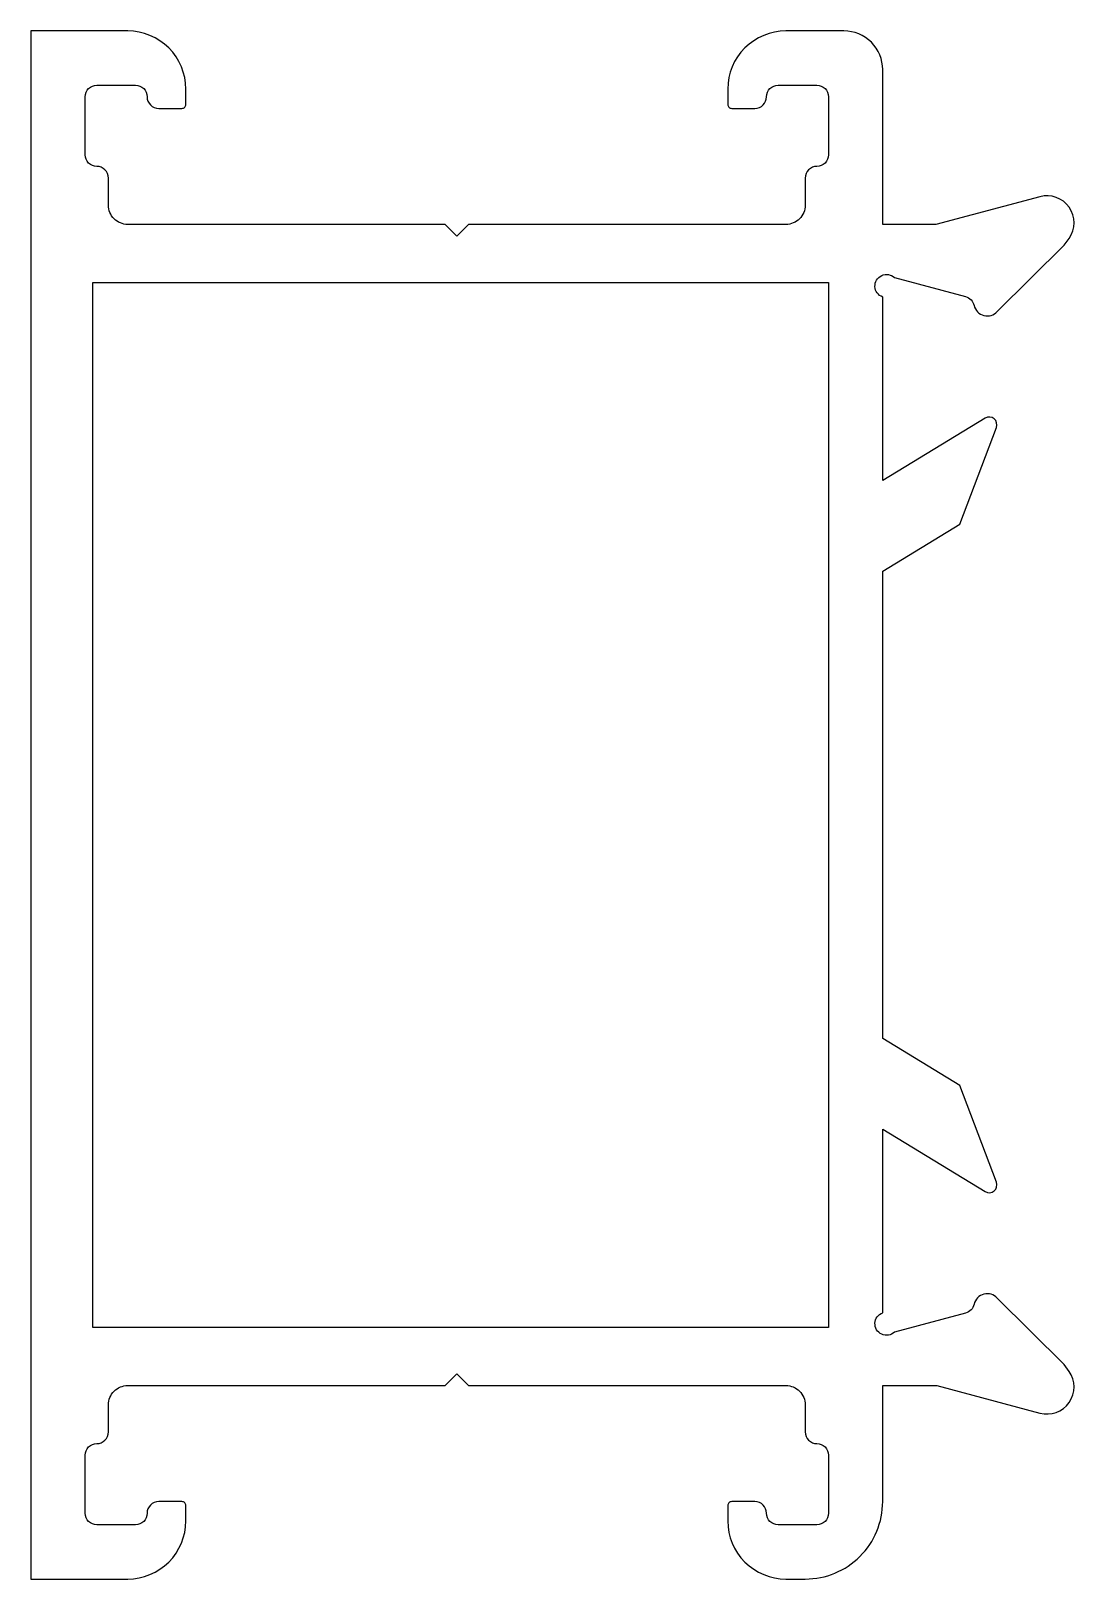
# Model space of a CAD drawing. Extents: x 894.3 to 921.2, y -22.7 to 17.3.
import ezdxf

# ---------------------------------------------------------------- set-up
doc = ezdxf.new("R2010")
doc.units = 0
doc.header["$LTSCALE"] = 15
doc.layers.get('0').update_dxf_attribs({"linetype": 'CONTINUOUS'})

msp = doc.modelspace()

# ---------------------------------------------------------------- linework, layer by layer
at = {"ltscale": 5}
msp.add_lwpolyline([(914.579, -19.203, -0.414214), (914.879, -19.503), (914.879, -21.003, -0.414214), (914.579, -21.303), (913.579, -21.303, -0.414214), (913.279, -21.003, 0.414214), (912.979, -20.703), (912.379, -20.703, 0.414214), (912.279, -20.803), (912.279, -21.203, 0.414214), (913.779, -22.703), (914.279, -22.703, 0.414214), (916.279, -20.703), (916.279, -17.703), (917.681, -17.703), (920.341, -18.415, 0.700084), (921.095, -17.337), (920.969, -17.158), (919.24, -15.446, 0.607471), (918.64, -15.605, -0.283637), (918.421, -15.832), (916.584, -16.324, -1.229391), (916.279, -15.822), (916.279, -11.078), (918.926, -12.693, 0.713664), (919.217, -12.452), (918.275, -9.953), (916.279, -8.734), (916.279, 3.335), (918.275, 4.553), (919.217, 7.052, 0.713664), (918.926, 7.293), (916.279, 5.678), (916.279, 10.422, -1.229391), (916.584, 10.924), (918.421, 10.432, -0.283637), (918.64, 10.205, 0.607471), (919.24, 10.047), (920.969, 11.758), (921.095, 11.938, 0.700084), (920.341, 13.015), (917.655, 12.297), (916.279, 12.297), (916.279, 16.297, 0.414214), (915.279, 17.297), (913.779, 17.297, 0.414214), (912.279, 15.797), (912.279, 15.397, 0.414214), (912.379, 15.297), (912.979, 15.297, 0.414214), (913.279, 15.597, -0.414214), (913.579, 15.897), (914.579, 15.897, -0.414214), (914.879, 15.597), (914.879, 14.097, -0.414214), (914.579, 13.797, 0.414214), (914.279, 13.497), (914.279, 12.797, -0.414214), (913.779, 12.297), (905.579, 12.297), (905.279, 11.997), (904.979, 12.297), (896.779, 12.297, -0.414214), (896.279, 12.797), (896.279, 13.497, 0.414214), (895.979, 13.797, -0.414214), (895.679, 14.097), (895.679, 15.597, -0.414214), (895.979, 15.897), (896.979, 15.897, -0.414214), (897.279, 15.597, 0.414214), (897.579, 15.297), (898.179, 15.297, 0.414214), (898.279, 15.397), (898.279, 15.797, 0.414214), (896.779, 17.297), (894.279, 17.297), (894.279, -22.703), (896.779, -22.703, 0.414214), (898.279, -21.203), (898.279, -20.803, 0.414214), (898.179, -20.703), (897.579, -20.703, 0.414214), (897.279, -21.003, -0.414214), (896.979, -21.303), (895.979, -21.303, -0.414214), (895.679, -21.003), (895.679, -19.503, -0.414214), (895.979, -19.203, 0.414214), (896.279, -18.903), (896.279, -18.203, -0.414214), (896.779, -17.703), (904.979, -17.703), (905.279, -17.403), (905.579, -17.703), (913.779, -17.703, -0.414214), (914.279, -18.203), (914.279, -18.903, 0.414214), (914.579, -19.203)], format="xyb", dxfattribs=at)
msp.add_lwpolyline([(895.879, 10.797), (914.879, 10.797), (914.879, -16.203), (895.879, -16.203)], close=True, dxfattribs=at)

doc.saveas('drawing.dxf')
